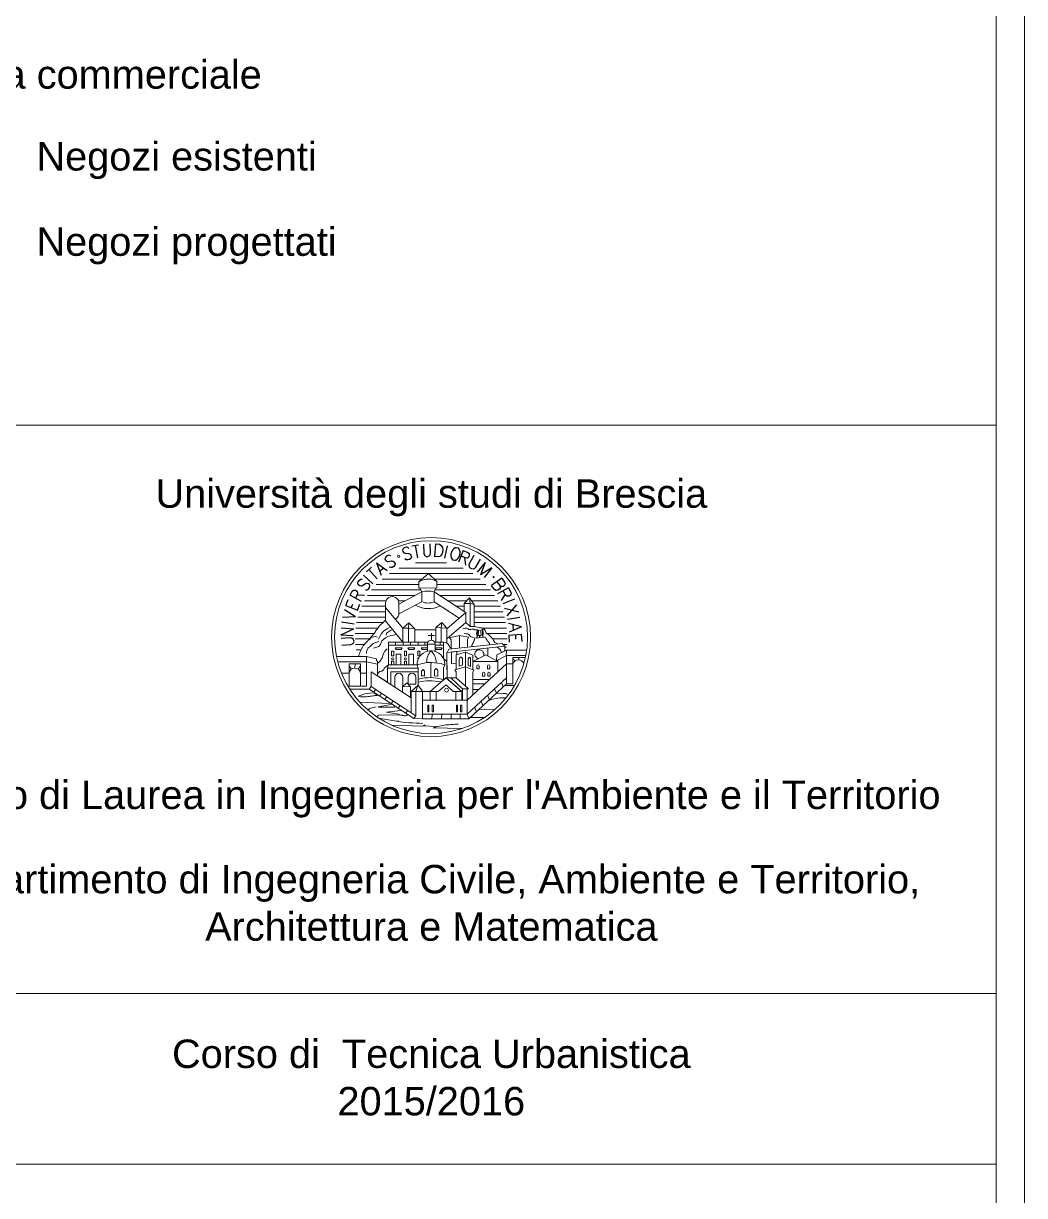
# Model space of a CAD drawing. Header units: millimetres. Extents: x 4297 to 8427, y -1478 to 1634.
# Drawn here: x 7807.7 to 8159.8, y 768.5 to 1180.8 of the extents above; entities that cross this region are included whole.
import ezdxf

# ---------------------------------------------------------------- set-up
doc = ezdxf.new("R2010")
doc.units = ezdxf.units.MM
doc.header["$LTSCALE"] = 0.1
doc.layers.add('1_CARTIGLIO', color=7, linetype='Continuous', lineweight=9)
doc.styles.add('ROMANC', font='romanc', dxfattribs={"width": 0.9, "height": 0.4})
doc.styles.get("Standard").update_dxf_attribs({"font": 'arial.ttf'})

msp = doc.modelspace()

# ---------------------------------------------------------------- linework, layer by layer
at = {"layer": '1_CARTIGLIO'}
for p, q in [((7739.84, 1039.55), (8149.84, 1039.55)), ((7945.64, 991.11), (7956.5, 991.11)), ((7936.4, 987.28), (7965.74, 987.28)), ((7939.85, 989.19), (7962.3, 989.19)), ((7946.78, 984.39), (7950.12, 987.33)), ((7950.12, 987.33), (7953.13, 984.51)), ((7930.13, 981.53), (7947.47, 981.53)), ((7931.8, 983.44), (7946.78, 983.44)), ((7933.84, 985.36), (7947.88, 985.36)), ((7946.78, 984.39), (7946.78, 982.15)), ((7946.78, 982.15), (7953.13, 982.27)), ((7947.09, 982.16), (7947.86, 980.88)), ((7952.7, 982.27), (7952.16, 980.9)), ((7952.22, 985.36), (7968.31, 985.36)), ((7952.41, 981.53), (7972.02, 981.53)), ((7953.13, 984.51), (7953.13, 982.27)), ((7953.13, 983.44), (7970.35, 983.44)), ((7927.6, 977.7), (7935.22, 977.7)), ((7928.74, 979.61), (7945.46, 979.61)), ((7939.6, 977.7), (7941.83, 977.7)), ((7947.86, 980.88), (7939.74, 976.6)), ((7947.86, 977.42), (7939.74, 973.13)), ((7947.86, 980.88), (7947.86, 977.42)), ((7952.16, 980.9), (7952.16, 977.39)), ((7952.16, 980.9), (7963.24, 973.62)), ((7952.16, 977.39), (7960.94, 971.62)), ((7954.12, 979.61), (7973.4, 979.61)), ((7957.03, 977.7), (7963.61, 977.7)), ((7964.6, 978.74), (7962.7, 976.72)), ((7964.6, 978.74), (7966.27, 976.43)), ((7964.79, 976.72), (7964.6, 978.74)), ((7965.35, 977.7), (7974.55, 977.7)), ((7925.89, 973.87), (7935.08, 973.87)), ((7926.65, 975.78), (7935.08, 975.78)), ((7935.08, 970.68), (7935.08, 976.88)), ((7941.09, 968.05), (7935.08, 975.32)), ((7939.74, 973.13), (7939.74, 976.92)), ((7963.24, 973.62), (7956.65, 967.89)), ((7959.94, 975.78), (7962.7, 975.78)), ((7962.7, 976.72), (7964.79, 976.72)), ((7962.7, 973.97), (7962.7, 976.72)), ((7963.24, 973.62), (7963.24, 970.1)), ((7966.27, 976.43), (7964.79, 976.72)), ((7964.79, 976.72), (7964.79, 968.65)), ((7966.27, 968.65), (7966.27, 976.43)), ((7966.27, 975.78), (7975.49, 975.78)), ((7966.27, 973.87), (7976.26, 973.87)), ((7924.84, 970.04), (7934.09, 970.04)), ((7925.29, 971.95), (7935.08, 971.95)), ((7935.08, 970.68), (7941.09, 963.15)), ((7941.09, 968.05), (7943.22, 969.93)), ((7943.22, 969.93), (7943.07, 968.05)), ((7943.22, 969.93), (7945.35, 967.9)), ((7952.72, 968.29), (7954.82, 970.07)), ((7954.82, 970.07), (7954.59, 968.25)), ((7954.82, 970.07), (7956.65, 968.09)), ((7963.24, 970.1), (7956.65, 964.38)), ((7963.24, 970.1), (7964.79, 968.65)), ((7966.27, 971.95), (7976.86, 971.95)), ((7966.27, 970.04), (7977.3, 970.04)), ((7924.38, 966.21), (7931.02, 966.21)), ((7924.54, 968.12), (7932.31, 968.12)), ((7943.14, 968.13), (7941.09, 968.05)), ((7941.09, 968.05), (7941.09, 963.19)), ((7943.08, 968.13), (7943.08, 963.19)), ((7945.35, 967.9), (7943.14, 968.13)), ((7945.35, 967.9), (7945.35, 963.19)), ((7945.35, 967.52), (7952.75, 967.52)), ((7950.07, 965.48), (7952.31, 965.48)), ((7951.19, 966.33), (7951.19, 963.87)), ((7952.75, 968.29), (7952.75, 963.19)), ((7954.62, 968.25), (7952.75, 968.29)), ((7954.59, 968.25), (7954.59, 963.19)), ((7956.65, 968.09), (7954.62, 968.25)), ((7956.65, 968.09), (7956.65, 962.78)), ((7961.1, 965.51), (7957.56, 964.7)), ((7958.11, 964.83), (7958.11, 964.82)), ((7961.1, 965.51), (7964.25, 964.89)), ((7961.1, 965.51), (7961.1, 961.14)), ((7963.83, 964.16), (7964.25, 964.89)), ((7964.79, 968.65), (7966.27, 968.65)), ((7966.49, 964.6), (7970.16, 964.99)), ((7969.09, 968.12), (7977.6, 968.12)), ((7970.49, 966.21), (7977.76, 966.21)), ((7924.36, 964.29), (7929.33, 964.29)), ((7924.48, 962.38), (7927.57, 962.38)), ((7936.14, 963.19), (7949.92, 963.19)), ((7936.14, 955.17), (7936.14, 963.19)), ((7936.14, 962.1), (7949.75, 962.1)), ((7938.43, 961.16), (7940.89, 961.16)), ((7938.43, 961.16), (7938.74, 960.57)), ((7938.5, 963.19), (7938.5, 962.1)), ((7940.89, 961.16), (7940.55, 960.57)), ((7941.27, 962.1), (7941.27, 963.19)), ((7942.89, 961.16), (7943.2, 960.57)), ((7942.89, 961.16), (7945.36, 961.16)), ((7943.84, 962.1), (7943.84, 963.19)), ((7945.36, 961.16), (7945.01, 960.57)), ((7946.47, 962.1), (7946.47, 963.19)), ((7947.63, 961.16), (7949.75, 961.16)), ((7947.63, 961.16), (7947.94, 960.57)), ((7948.89, 962.1), (7948.89, 963.19)), ((7949.75, 962.51), (7952.46, 962.51)), ((7949.75, 959.97), (7949.75, 962.51)), ((7952.28, 963.19), (7955.39, 963.19)), ((7952.46, 962.51), (7952.46, 959.92)), ((7952.46, 962.1), (7955.39, 962.1)), ((7952.5, 961.16), (7954.97, 961.16)), ((7952.5, 961.16), (7952.81, 960.57)), ((7954.32, 962.1), (7954.32, 963.19)), ((7954.97, 961.16), (7954.63, 960.57)), ((7955.39, 963.19), (7955.39, 957.45)), ((7956.65, 959.53), (7976.99, 961.71)), ((7956.69, 959.53), (7957.26, 960.73)), ((7957.26, 960.73), (7976.04, 962.74)), ((7958.11, 964.01), (7957.56, 964.7)), ((7958.11, 964.01), (7958.11, 960.82)), ((7963.83, 964.16), (7963.83, 961.43)), ((7971.06, 961.07), (7971.06, 958.35)), ((7972.74, 964.29), (7977.78, 964.29)), ((7976.99, 961.71), (7976.04, 962.74)), ((7976.38, 962.38), (7977.67, 962.38)), ((7976.99, 961.71), (7976.99, 960.07)), ((7976.99, 961.42), (7977.56, 961.42)), ((7917.84, 958.1), (7928.33, 958.1)), ((7924.73, 960.46), (7926.44, 960.46)), ((7928.33, 958.1), (7931.82, 957.35)), ((7928.33, 958.1), (7928.33, 956.28)), ((7931.82, 957.35), (7931.82, 956.56)), ((7937.2, 959.95), (7937.91, 959.95)), ((7937.2, 959.95), (7937.2, 958.33)), ((7937.2, 958.33), (7937.91, 958.33)), ((7937.91, 959.95), (7937.91, 958.33)), ((7938.74, 960.57), (7940.55, 960.57)), ((7938.8, 958.99), (7940.45, 958.99)), ((7938.8, 958.99), (7938.8, 955.17)), ((7940.45, 958.99), (7940.45, 955.17)), ((7941.66, 959.95), (7941.66, 958.33)), ((7941.66, 959.95), (7942.37, 959.95)), ((7941.66, 958.33), (7942.37, 958.33)), ((7942.37, 959.95), (7942.37, 958.33)), ((7943.2, 960.57), (7945.01, 960.57)), ((7943.26, 958.99), (7943.26, 955.17)), ((7943.26, 958.99), (7944.91, 958.99)), ((7944.91, 958.99), (7944.91, 955.17)), ((7946.4, 959.95), (7946.4, 958.33)), ((7946.4, 959.95), (7947.11, 959.95)), ((7946.4, 958.33), (7947.11, 958.33)), ((7947.11, 959.95), (7947.11, 958.33)), ((7947.94, 960.57), (7949.75, 960.57)), ((7952.81, 960.57), (7954.63, 960.57)), ((7955.39, 957.45), (7956.66, 956.34)), ((7956.67, 950.64), (7956.65, 959.53)), ((7958.25, 959.7), (7958.25, 955.58)), ((7959.89, 958.71), (7963.14, 959.63)), ((7959.89, 953.55), (7959.89, 958.71)), ((7960.15, 959.9), (7960.15, 958.78)), ((7963.14, 959.63), (7963.14, 947.76)), ((7963.14, 959.63), (7965.77, 958.6)), ((7965.77, 958.6), (7965.78, 953.45)), ((7965.78, 956.38), (7970.35, 958.75)), ((7970.35, 958.75), (7974.59, 956.38)), ((7977.65, 960.39), (7974.21, 958.7)), ((7974.21, 958.7), (7974.21, 957.82)), ((7977.65, 958.44), (7974.21, 956.75)), ((7974.59, 956.93), (7974.59, 952.79)), ((7977.65, 960.39), (7977.65, 959.51)), ((7977.65, 960.39), (7984.7, 960.39)), ((7977.65, 958.44), (7977.65, 948.5)), ((7977.65, 958.44), (7984.37, 958.44)), ((7979.84, 957.73), (7979.84, 948.5)), ((7979.84, 957.73), (7984.23, 957.73)), ((7979.84, 957.35), (7980.65, 956.59)), ((7981.94, 957.73), (7981.94, 956.93)), ((7918.27, 956.28), (7928.33, 956.28)), ((7922.22, 947.75), (7922.22, 955.55)), ((7922.22, 955.55), (7926.26, 955.55)), ((7923.1, 953.68), (7922.22, 954.78)), ((7924.29, 954.03), (7924.38, 955.55)), ((7925.4, 953.67), (7926.26, 954.89)), ((7926.26, 955.55), (7926.26, 947.75)), ((7928.33, 956.28), (7932.27, 955.44)), ((7928.33, 956.28), (7928.33, 947.75)), ((7929.98, 947.53), (7929.98, 952.79)), ((7929.98, 952.79), (7938.33, 947.33)), ((7931.82, 956.56), (7932.27, 956.46)), ((7932.27, 956.46), (7932.27, 955.44)), ((7932.27, 955.44), (7932.27, 951.29)), ((7946.55, 954.03), (7935.71, 954.03)), ((7946.12, 955.17), (7936.13, 955.17)), ((7936.88, 952.71), (7936.88, 948.28)), ((7946.55, 952.71), (7936.88, 952.71)), ((7937.2, 956.45), (7937.2, 955.17)), ((7937.2, 956.45), (7937.91, 956.45)), ((7937.91, 955.17), (7937.2, 955.17)), ((7937.91, 956.45), (7937.91, 955.17)), ((7938.8, 955.17), (7940.45, 955.17)), ((7941.66, 956.45), (7942.37, 956.45)), ((7941.66, 956.45), (7941.66, 955.17)), ((7941.66, 955.17), (7942.37, 955.17)), ((7942.37, 956.45), (7942.37, 955.17)), ((7943.26, 955.17), (7944.91, 955.17)), ((7946.12, 955.17), (7949.54, 956)), ((7946.55, 954.03), (7946.12, 955.17)), ((7946.55, 954.03), (7946.56, 948.1)), ((7949.54, 956), (7951.04, 956.06)), ((7951.04, 956.06), (7951.03, 954.79)), ((7951.03, 954.79), (7951.03, 950.69)), ((7951.04, 956.06), (7954.65, 955.66)), ((7954.65, 955.66), (7955.92, 955.09)), ((7955.92, 955.09), (7955.39, 954.14)), ((7955.39, 954.18), (7955.39, 949.85)), ((7958.25, 955.58), (7959.89, 955.75)), ((7959.89, 952.75), (7959.45, 953.5)), ((7959.46, 953.47), (7963.14, 954.51)), ((7959.89, 950.64), (7959.89, 952.75)), ((7963.14, 954.51), (7966.11, 953.35)), ((7963.74, 942.78), (7977.68, 955.64)), ((7965.78, 956.38), (7974.59, 956.38)), ((7965.78, 952.61), (7966.12, 953.39)), ((7965.78, 952.61), (7965.79, 944.67)), ((7977.65, 955.61), (7979.84, 955.61)), ((7919.62, 952.23), (7922.22, 952.23)), ((7926.26, 952.23), (7928.33, 952.23)), ((7942.51, 948.84), (7943.82, 947.46)), ((7950.75, 945.82), (7956.3, 950.64)), ((7956.3, 950.64), (7961.85, 945.82)), ((7956.3, 950.64), (7959.89, 950.64)), ((7962.11, 946.76), (7958.06, 950.64)), ((7959.89, 950.64), (7964.26, 946.76)), ((7963.74, 937.86), (7977.68, 950.72)), ((7964.37, 936.26), (7977.65, 948.51)), ((7965.78, 950.05), (7971.62, 950.05)), ((7965.79, 948.51), (7969.95, 948.51)), ((7975.8, 948.98), (7976.43, 947.38)), ((7977.65, 948.5), (7979.84, 948.5)), ((7928.33, 947.75), (7921.82, 947.75)), ((7922.52, 946.61), (7929.24, 946.61)), ((7929.98, 947.53), (7929.24, 946.61)), ((7929.24, 946.61), (7945, 936.3)), ((7929.98, 947.53), (7945.74, 937.22)), ((7931.59, 946.47), (7930.86, 945.55)), ((7933.64, 945.13), (7932.91, 944.21)), ((7940.97, 947.53), (7943.82, 947.46)), ((7940.97, 945.6), (7944.01, 943.62)), ((7943.82, 947.46), (7943.77, 943.77)), ((7944.01, 945.8), (7946.56, 948.1)), ((7944.01, 938.35), (7944.01, 945.8)), ((7944.01, 945.8), (7945.76, 945.8)), ((7945.76, 945.8), (7945.74, 937.22)), ((7945.76, 945.8), (7946.44, 947.99)), ((7945.76, 945.8), (7948, 945.8)), ((7946.56, 948.1), (7948, 945.8)), ((7950.75, 945.82), (7951.98, 945.77)), ((7951.98, 945.77), (7953.55, 945.77)), ((7952.9, 945.77), (7952.87, 942.78)), ((7953.55, 945.77), (7956.33, 948.12)), ((7956.33, 948.12), (7958.79, 945.82)), ((7958.79, 945.82), (7960.65, 945.82)), ((7959.81, 945.82), (7959.81, 942.78)), ((7961.85, 945.82), (7960.65, 945.82)), ((7961.85, 945.82), (7961.85, 942.78)), ((7962.11, 946.76), (7962.11, 942.78)), ((7964.26, 946.76), (7962.11, 946.76)), ((7963.74, 946.76), (7963.74, 937.86)), ((7965.79, 946.58), (7967.86, 946.58)), ((7970.95, 944.51), (7971.58, 942.91)), ((7973.43, 946.8), (7974.06, 945.2)), ((7935.45, 943.95), (7934.71, 943.03)), ((7937.72, 942.47), (7936.98, 941.55)), ((7940.2, 940.85), (7939.46, 939.92)), ((7948, 942.78), (7948, 936.26)), ((7950.75, 942.78), (7963.74, 942.78)), ((7966.38, 940.29), (7967.01, 938.69)), ((7968.7, 942.43), (7969.33, 940.84)), ((7942.86, 939.1), (7942.12, 938.18)), ((7945.74, 937.22), (7945, 936.3)), ((7948, 936.26), (7945, 936.3)), ((7948, 937.86), (7963.74, 937.86)), ((7948, 936.26), (7964.37, 936.26)), ((7951.56, 937.86), (7951.25, 936.26)), ((7954.89, 937.86), (7954.7, 936.26)), ((7958.13, 937.86), (7958.08, 936.26)), ((7961.35, 937.86), (7961.34, 936.34)), ((7963.74, 937.86), (7964.37, 936.26)), ((7964.88, 936.73), (7969.92, 936.73))]:
    msp.add_line(p, q, dxfattribs=at)
at = {"layer": '1_CARTIGLIO', "ltscale": 100}
for p, q in [((7739.84, 839.55), (8149.84, 839.55)), ((7739.84, 779.55), (8149.84, 779.55))]:
    msp.add_line(p, q, dxfattribs=at)
at = {"layer": '1_CARTIGLIO'}
for points in [[(6477.84, 1633.55), (6477.84, 445.55), (8159.84, 445.55), (8159.84, 1633.55)], [(6487.84, 1623.55), (6487.84, 455.55), (8149.84, 455.55), (8149.84, 1623.55)], [(7936.13, 955.17), (7935.17, 954.52), (7934.56, 954.05), (7934.39, 953.56), (7933.7, 952.99), (7932.95, 952.82), (7932.6, 952.33), (7932.27, 952.01), (7932.27, 951.29), (7935.69, 949.06), (7935.69, 953.98)], [(7947.72, 953.03), (7947.72, 951.29), (7948.8, 951.29), (7948.8, 953.03), (7948.3, 953.57)], [(7952.3, 953.32), (7952.3, 951.36), (7953.42, 951.27), (7953.42, 953.36), (7952.87, 953.88)], [(7948, 942.78), (7948, 945.8), (7950.75, 945.82), (7950.75, 942.78)], [(7949.88, 940.98), (7949.88, 938.72), (7950.3, 938.72), (7950.3, 940.98)], [(7951.45, 940.98), (7951.45, 938.72), (7951.87, 938.72), (7951.87, 940.98)], [(7959.97, 940.98), (7959.97, 938.72), (7960.39, 938.72), (7960.39, 940.98)], [(7961.46, 940.98), (7961.46, 938.72), (7961.88, 938.72), (7961.88, 940.98)]]:
    msp.add_lwpolyline(points, close=True, dxfattribs=at)
for points in [[(7934.9, 970.74), (7934.06, 970.02), (7933.38, 969.37), (7932.84, 968.78), (7932.41, 968.26), (7932.07, 967.8), (7931.8, 967.38), (7931.57, 967.01), (7931.36, 966.68), (7931.15, 966.38), (7930.94, 966.11), (7930.74, 965.87), (7930.54, 965.65), (7930.35, 965.45), (7930.17, 965.27), (7930, 965.1), (7929.85, 964.94), (7929.72, 964.79), (7929.6, 964.65), (7929.49, 964.5), (7929.38, 964.35), (7929.27, 964.21), (7929.15, 964.05), (7929.01, 963.89), (7928.86, 963.71), (7928.69, 963.53), (7928.49, 963.33), (7928.29, 963.13), (7928.08, 962.92), (7927.87, 962.7), (7927.66, 962.48), (7927.47, 962.27), (7927.3, 962.05), (7927.15, 961.84), (7927.02, 961.64), (7926.91, 961.43), (7926.81, 961.23), (7926.72, 961.03), (7926.63, 960.84), (7926.53, 960.64), (7926.43, 960.44), (7926.31, 960.23), (7926.19, 960.02), (7926.07, 959.78), (7925.96, 959.53), (7925.85, 959.24), (7925.76, 958.91), (7925.69, 958.53), (7925.64, 958.1)], [(7932.08, 964.95), (7931.69, 965.13), (7930.88, 965.1), (7930, 964.76), (7929.27, 964.03)], [(7930.86, 961.01), (7932.68, 961.69), (7933.33, 962.39), (7933.75, 963.59), (7935, 964.71), (7936.1, 965.31), (7937.84, 965.6), (7938.78, 965.88)], [(7931.71, 968.59), (7931.71, 968.59)], [(7932.6, 964.24), (7933.02, 965.21), (7933.62, 966.17), (7934.45, 967.13), (7935.58, 967.86), (7936.49, 968.39)], [(7933.86, 966.26), (7933.86, 966.26)], [(7935.26, 965.68), (7935.39, 966.33), (7936.04, 966.82), (7936.77, 967.27), (7937.24, 967.55)], [(7962.26, 967.83), (7962.73, 967.96)], [(7962.73, 967.96), (7963.07, 968.06), (7963.6, 968.06), (7963.89, 968.04), (7964.15, 967.83), (7964.38, 967.65), (7964.67, 967.65), (7965.06, 967.59), (7965.38, 967.78), (7965.74, 967.78), (7966.06, 967.72), (7966.35, 967.54), (7966.79, 967.49), (7967.24, 967.65)], [(7962.73, 966.18), (7963.31, 966.13)], [(7963.31, 966.13), (7963.68, 966.1), (7964.04, 966.1), (7964.28, 965.97), (7964.46, 965.81), (7964.62, 965.52), (7964.85, 965.23), (7965.01, 965.08), (7965.2, 965), (7965.66, 964.9), (7966.19, 964.87)], [(7966.27, 968.65), (7967.42, 968.48), (7968.18, 968.27), (7968.99, 968.17), (7969.7, 967.83), (7970.04, 967.3), (7970.28, 966.65), (7970.51, 966.15), (7971.06, 965.99), (7971.3, 965.86), (7971.58, 965.52), (7972.11, 965.21), (7972.24, 964.87), (7972.63, 964.45), (7972.92, 964.01), (7973.5, 963.04), (7974.12, 962.83), (7974.56, 962.58)], [(7970.1, 965), (7970.22, 964.79), (7970.3, 964.63), (7970.37, 964.52), (7970.41, 964.43), (7970.44, 964.37), (7970.47, 964.32), (7970.49, 964.29), (7970.51, 964.25), (7970.53, 964.2), (7970.56, 964.15), (7970.6, 964.09), (7970.63, 964.03), (7970.67, 963.96), (7970.71, 963.89), (7970.75, 963.83), (7970.8, 963.76), (7970.84, 963.7), (7970.88, 963.63), (7970.92, 963.58), (7970.97, 963.52), (7971.01, 963.47), (7971.05, 963.42), (7971.09, 963.37), (7971.13, 963.33), (7971.17, 963.29), (7971.21, 963.25), (7971.25, 963.21), (7971.29, 963.18), (7971.32, 963.14), (7971.36, 963.11), (7971.39, 963.07), (7971.42, 963.04), (7971.45, 963), (7971.48, 962.96), (7971.5, 962.92), (7971.52, 962.88), (7971.54, 962.84), (7971.56, 962.8), (7971.57, 962.76), (7971.59, 962.72), (7971.6, 962.69), (7971.61, 962.65), (7971.62, 962.62), (7971.63, 962.59), (7971.63, 962.55), (7971.63, 962.52), (7971.63, 962.49), (7971.63, 962.46), (7971.63, 962.44), (7971.62, 962.41), (7971.61, 962.38), (7971.6, 962.35), (7971.59, 962.33), (7971.57, 962.3), (7971.55, 962.28), (7971.53, 962.25)], [(7928.38, 959.86), (7928.95, 961.19), (7929.61, 961.69), (7930.67, 962.68), (7931.61, 963.02), (7932.66, 963.36)], [(7932.39, 955.77), (7933.07, 956.4), (7933.83, 957.67), (7934.3, 959.21), (7934.74, 960.05), (7935.65, 960.8)], [(7955.49, 963.17), (7956.14, 963.07), (7956.56, 962.86), (7957.02, 962.45), (7957.37, 961.89), (7957.6, 961.5), (7958.02, 961.15)], [(7966.46, 964.6), (7966.39, 964.37), (7966.34, 964.2), (7966.3, 964.07), (7966.27, 963.98), (7966.25, 963.91), (7966.23, 963.86), (7966.22, 963.82), (7966.21, 963.78), (7966.19, 963.73), (7966.17, 963.67), (7966.15, 963.61), (7966.13, 963.54), (7966.11, 963.47), (7966.08, 963.39), (7966.05, 963.32), (7966.02, 963.24), (7965.99, 963.17), (7965.96, 963.11), (7965.93, 963.04), (7965.9, 962.98), (7965.87, 962.92), (7965.84, 962.86), (7965.81, 962.81), (7965.78, 962.76), (7965.75, 962.71), (7965.71, 962.66), (7965.68, 962.62), (7965.65, 962.58), (7965.62, 962.54), (7965.6, 962.5), (7965.57, 962.46), (7965.55, 962.41), (7965.53, 962.37), (7965.51, 962.33), (7965.5, 962.28), (7965.48, 962.24), (7965.47, 962.2), (7965.46, 962.16), (7965.45, 962.11), (7965.45, 962.07), (7965.44, 962.04), (7965.44, 962), (7965.44, 961.96), (7965.44, 961.93), (7965.44, 961.9), (7965.44, 961.87), (7965.45, 961.84), (7965.45, 961.81), (7965.46, 961.78), (7965.48, 961.76), (7965.49, 961.73), (7965.51, 961.71), (7965.52, 961.69), (7965.55, 961.66), (7965.57, 961.64), (7965.6, 961.62)], [(7928.3, 959.13), (7928.38, 959.86)], [(7958.25, 959.7), (7960.15, 959.9), (7960.15, 958.78), (7959.89, 958.71), (7959.89, 955.75), (7958.25, 955.58), (7958.25, 959.7)], [(7942.51, 948.84), (7941.09, 947.63)], [(7956.34, 950.64), (7958.06, 950.64), (7962.11, 946.76), (7962.11, 942.78), (7961.85, 942.78), (7961.85, 945.82), (7956.34, 950.64)], [(7930.48, 945.37), (7927.78, 944.98), (7925.39, 944.15), (7925.81, 944.03), (7926.22, 943.97), (7926.66, 943.94), (7927.09, 943.92), (7927.52, 943.94), (7927.96, 943.95), (7928.39, 943.99), (7928.83, 944.05), (7929.26, 944.11), (7929.69, 944.17), (7930.13, 944.23), (7930.54, 944.29), (7930.97, 944.33), (7931.39, 944.37), (7932.2, 944.39), (7930.97, 945.37)], [(7974.04, 945.18), (7976.47, 945.06), (7976.49, 945.06), (7976.51, 945.06), (7976.53, 945.06), (7976.57, 945.06), (7976.59, 945.06), (7976.61, 945.06), (7976.65, 945.06), (7976.67, 945.06), (7976.69, 945.06), (7976.73, 945.08), (7976.75, 945.08), (7976.79, 945.1), (7976.81, 945.1), (7976.88, 945.14), (7976.92, 945.1), (7976.96, 945.08), (7977, 945.06), (7977.06, 945.06), (7977.1, 945.06), (7977.16, 945.06), (7977.2, 945.06), (7977.26, 945.06), (7977.3, 945.04), (7977.36, 945.04), (7977.42, 945.04), (7977.46, 945.04), (7977.52, 945.04), (7977.57, 945.02), (7978.37, 944.79)], [(7977.03, 947.94), (7980.43, 947.94)], [(7925.99, 942.09), (7936.3, 941.61)], [(7931.78, 940.37), (7929.42, 939.89), (7929.4, 939.87), (7929.38, 939.85), (7929.36, 939.83), (7929.34, 939.81), (7929.32, 939.79), (7929.3, 939.77), (7929.28, 939.75), (7929.26, 939.73), (7928.84, 939.31)], [(7936.97, 941.19), (7932.45, 940.46), (7932.45, 940.44), (7932.47, 940.42), (7932.49, 940.42), (7932.49, 940.41), (7932.51, 940.39), (7932.53, 940.37), (7932.55, 940.35), (7932.57, 940.35), (7932.59, 940.33), (7932.63, 940.31), (7938.11, 940.31), (7938.13, 940.33), (7938.15, 940.35), (7938.17, 940.37), (7938.19, 940.39), (7938.21, 940.41), (7938.23, 940.42), (7938.25, 940.44), (7938.27, 940.46)], [(7975.25, 943.58), (7972.63, 943.09), (7971.35, 942.7)], [(7975.25, 943.58), (7977.43, 943.58)], [(7939.85, 937.57), (7932.63, 937.49), (7932.61, 937.47), (7932.59, 937.45), (7932.57, 937.43), (7932.55, 937.41), (7932.53, 937.39), (7932.51, 937.37), (7932.49, 937.35), (7932.02, 936.87)], [(7932.6, 936.49), (7941.03, 935.08), (7942.22, 934.94), (7943.4, 934.82), (7944.58, 934.75), (7945.77, 934.69), (7946.95, 934.63), (7948.13, 934.61)], [(7940.26, 939.14), (7935.43, 938.57), (7939.61, 937.84), (7939.61, 937.82), (7939.63, 937.82), (7939.65, 937.82), (7939.67, 937.82), (7939.69, 937.8), (7939.71, 937.8), (7939.71, 937.78), (7939.75, 937.76), (7939.77, 937.76), (7939.79, 937.74), (7939.81, 937.72), (7939.83, 937.68), (7939.85, 937.66), (7939.89, 937.64), (7939.95, 937.58), (7940.11, 937.57), (7940.28, 937.55), (7940.46, 937.53), (7940.64, 937.49), (7940.84, 937.45), (7941.01, 937.41), (7941.21, 937.37), (7941.41, 937.33), (7941.58, 937.29), (7941.78, 937.27), (7941.98, 937.27), (7942.16, 937.27), (7942.35, 937.29), (7942.53, 937.33), (7942.89, 937.51), (7942.87, 937.53), (7942.87, 937.57), (7942.85, 937.58), (7942.83, 937.62), (7942.81, 937.66), (7942.79, 937.68), (7942.75, 937.72), (7942.73, 937.74), (7942.69, 937.78), (7942.65, 937.8), (7942.61, 937.84), (7942.55, 937.86), (7942.51, 937.9), (7942.47, 937.92), (7942.39, 938)], [(7967.83, 939.45), (7973.36, 939.36)], [(7937.29, 933.94), (7948.13, 933.64)], [(7938.94, 935.44), (7938.98, 935.4), (7939.02, 935.38), (7939.06, 935.38), (7939.12, 935.36), (7939.16, 935.36), (7939.22, 935.36), (7939.26, 935.36), (7939.32, 935.36), (7939.36, 935.36), (7939.42, 935.36), (7939.45, 935.38), (7939.51, 935.38), (7939.57, 935.38), (7939.63, 935.36), (7939.75, 935.36)], [(7948.96, 934.04), (7948.92, 933.98), (7948.88, 933.96), (7948.86, 933.94), (7948.82, 933.92), (7948.78, 933.9), (7948.74, 933.88), (7948.7, 933.88), (7948.66, 933.88), (7948.62, 933.86), (7948.59, 933.86), (7948.53, 933.84), (7948.49, 933.82), (7948.45, 933.8), (7948.39, 933.78), (7948.31, 933.72), (7952.81, 933.56)], [(7960.62, 934.37), (7960.06, 934.31), (7959.53, 934.29), (7958.98, 934.25), (7958.45, 934.21), (7957.89, 934.17), (7957.36, 934.13), (7956.81, 934.09), (7956.26, 934.04), (7955.7, 933.98), (7955.15, 933.9), (7954.6, 933.8), (7954.05, 933.68), (7953.5, 933.54), (7952.94, 933.38), (7951.84, 932.99), (7961.85, 932.77)]]:
    msp.add_lwpolyline(points, dxfattribs=at)
for points in [[(7967.4, 965.41), (7967.28, 964.71), (7967.17, 964.72), (7967.29, 965.45, -0.027106), (7967.24, 965.57, -0.020254), (7967.17, 965.8, -0.014452), (7967.1, 966.14, -0.006435), (7967.07, 966.29, -0.000045), (7967.07, 966.29, -0.014452), (7967.17, 966.62, -0.020254), (7967.25, 966.85, -0.04191), (7967.34, 967.03, -13.672122), (7967.41, 967.02, -0.04475), (7967.41, 966.81, -0.020254), (7967.37, 966.56, -0.012549), (7967.31, 966.27, -0.004009), (7967.32, 966.18, -0.014452), (7967.38, 965.84, -0.020254), (7967.4, 965.6, -0.046657), (7967.39, 965.37, -0.096816), (7967.39, 965.36, -0.321844)], [(7969.11, 965.6), (7969.23, 964.89), (7969.34, 964.91), (7969.22, 965.63, 0.027106), (7969.27, 965.75, 0.020254), (7969.34, 965.99, 0.014452), (7969.41, 966.32, 0.006435), (7969.44, 966.47, 0.000045), (7969.44, 966.47, 0.014452), (7969.34, 966.8, 0.020254), (7969.26, 967.03, 0.04191), (7969.17, 967.21, 13.672122), (7969.1, 967.21, 0.04475), (7969.1, 966.99, 0.020254), (7969.14, 966.75, 0.012549), (7969.2, 966.46, 0.004009), (7969.19, 966.37, 0.014452), (7969.13, 966.03, 0.020254), (7969.11, 965.78, 0.046657), (7969.12, 965.56, 0.096816), (7969.12, 965.55, 0.321844)], [(7955.92, 955.09, 0.12529), (7955.39, 957.45), (7956.66, 956.34), (7956.67, 950.64), (7956.34, 950.64), (7955.39, 949.85), (7955.44, 954.22), (7955.84, 954.95)], [(7938.33, 947.33), (7940.97, 945.6), (7940.97, 947.53), (7941.09, 947.63), (7941.09, 950.87, 1), (7938.35, 950.87), (7938.35, 947.32)]]:
    msp.add_lwpolyline(points, format="xyb", dxfattribs=at)
for points in [[(7968.27, 964.79), (7968.27, 965.52), (7968.73, 965.52), (7968.57, 967.05, 0.903818), (7967.78, 967.04), (7967.63, 965.52), (7968.1, 965.52), (7968.1, 964.77)], [(7975.81, 959.49, 0.326332), (7974.04, 961.39), (7976.99, 961.71), (7976.99, 960.07)], [(7962.15, 957.06), (7962.15, 955.09), (7960.98, 954.76), (7960.98, 957.06, -0.069749), (7961.03, 957.4, -0.08161), (7961.15, 957.66, -0.106943), (7961.35, 957.85, -0.135924), (7961.56, 957.91, -0.135924), (7961.77, 957.85, -0.106943), (7961.98, 957.66, -0.08161), (7962.1, 957.4, -0.069749)], [(7964.96, 954.66), (7964.96, 956.96, 0.050611), (7964.92, 957.3, 0.06445), (7964.84, 957.56, 0.103971), (7964.68, 957.75, 0.175954), (7964.54, 957.81, 0.175954), (7964.4, 957.75, 0.103971), (7964.25, 957.56, 0.06445), (7964.16, 957.3, 0.050611), (7964.12, 956.96), (7964.12, 954.98)], [(7967.2, 953.85), (7968.03, 953.85), (7968.03, 954.83, 0.993562), (7967.2, 954.83)], [(7969.94, 952.26, 0.993562), (7969.11, 952.26), (7969.11, 951.27), (7969.94, 951.27)], [(7971.7, 954.83, 0.993562), (7970.87, 954.83), (7970.87, 953.85), (7971.7, 953.85)], [(7971.83, 952.24, 0.993562), (7971, 952.24), (7971, 951.25), (7971.83, 951.25)], [(7945.73, 950.87, 1), (7942.97, 950.87), (7942.97, 948.35), (7945.73, 948.35)]]:
    msp.add_lwpolyline(points, format="xyb", close=True, dxfattribs=at)
for centre, radius in [((7951.07, 964.94), 35.01), ((7951.07, 964.94), 33.93), ((7939.64, 993.38), 0.393), ((7973.08, 986.07), 0.199), ((7937.56, 957.34), 0.366), ((7942.02, 957.34), 0.366), ((7956.48, 946.29), 0.656)]:
    msp.add_circle(centre, radius, dxfattribs=at)
for centre, radius, start, end in [((7950.05, 979.49), 5.89, 117.6978, 123.6849), ((7950.05, 979.49), 5.89, 113.0767, 117.6978), ((7950.05, 979.49), 5.89, 105.9828, 113.0767), ((7950.05, 979.49), 5.89, 101.7583, 105.9828), ((7950.05, 979.49), 5.89, 95.5422, 101.7583), ((7950.05, 979.49), 5.89, 91.2725, 95.5422), ((7950.05, 979.49), 5.89, 84.2263, 91.2725), ((7950.05, 979.49), 5.89, 79.6677, 84.2263), ((7950.05, 979.49), 5.89, 72.9617, 79.6677), ((7950.05, 979.49), 5.89, 68.9149, 72.9617), ((7950.05, 979.49), 5.89, 58.4799, 68.9149), ((7937.41, 976.9), 2.33, 359.49, 180.51), ((7950.06, 971.83), 9.31, 76.9533, 103.6897), ((7950.04, 982.11), 5.17, 245.0764, 294.2805), ((7937.41, 973.3), 2.34, 297.0799, 4.054), ((7950.14, 984.2), 9.23, 239.9011, 296.9391), ((7951.1, 962.51), 1.36, 0, 180), ((7951.02, 955.24), 4.9, 26.8089, 180.8751), ((7946.76, 957.34), 0.366, 86.3262, 221.1434), ((7955.1, 956.31), 5.57, 136.5472, 183.1897), ((7946.87, 955.82), 6.02, 0.3174, 45.8604), ((7968.03, 958.93), 1.58, 336.436, 258.4407), ((7974.93, 957.28), 0.897, 143.3249, 216.6751), ((7978.24, 958.97), 0.794, 137.5867, 222.4133), ((7981.81, 954.82), 2.12, 25.0914, 158.051), ((7924.24, 951.99), 2.04, 6.7515, 173.2485), ((7950.68, 932.61), 18.08, 74.9053, 103.194), ((7950.68, 931.49), 18.08, 77.9048, 103.1908)]:
    msp.add_arc(centre, radius, start, end, dxfattribs=at)

# ---------------------------------------------------------------- texts
at = {"layer": '1_CARTIGLIO', "style": 'ROMANC', "width": 0.9}
for s, rotation, p in [('S', 29.6215, (7936.22, 988.81)), ('S', 15.7994, (7941.53, 991.74)), ('T', 9.9804, (7944.94, 992.63)), ('U', 2.6601, (7947.91, 993.16)), ('T', 42.184, (7931.13, 984.52)), ('A', 36.8111, (7933.32, 986.64)), ('S', 234.338, (7926.64, 986.1)), ('I', 47.3752, (7930.08, 983.2)), ('R', 61.2732, (7926.12, 977.03)), ('E', 67.9613, (7924.89, 973.81)), ('V', 75.5085, (7924.15, 970.75)), ('I', 80.6776, (7923.85, 968.94)), ('N', 85.9055, (7923.66, 964.81)), ('U', 94.7421, (7924.11, 961.76))]:
    msp.add_text(s, height=4.41, rotation=rotation, dxfattribs=at).set_placement(p)
at = {"layer": '1_CARTIGLIO', "style": 'ROMANC'}
for s, rotation, p in [('D', 354.8848, (7951.53, 993.39)), ('I', 348.8977, (7955.09, 992.91)), ('O', 162.8011, (7962.3, 995.68)), ('R', 337.5365, (7960.01, 991.6)), ('U', 329.956, (7963.27, 990.2)), ('M', 321.1476, (7966.74, 988.24)), ('B', 305.6571, (7971.91, 983.7)), ('R', 298.7865, (7974.08, 980.8)), ('I', 291.8046, (7976.03, 977.33)), ('X', 286.6885, (7976.78, 975.54)), ('I', 279.7544, (7977.8, 971.85)), ('A', 274.5053, (7978.32, 969.89)), ('E', 274.0274, (7978.35, 966.33))]:
    msp.add_text(s, height=4.41, rotation=rotation, dxfattribs=at).set_placement(p)
at = {"layer": '1_CARTIGLIO', "char_height": 10, "width": 483.784, "attachment_point": 1}
for s, insert in [(' Edilizia commerciale', (7760.33, 1167.88)), (' Negozi esistenti', (7808.36, 1139.08)), (' Negozi progettati', (7808.36, 1109.08))]:
    msp.add_mtext(s, dxfattribs=dict(at, insert=insert))
at = {"layer": '1_CARTIGLIO', "ltscale": 100, "char_height": 10, "attachment_point": 5}
for s, insert, width in [('Università degli studi di Brescia\\P\\P', (7951.15, 1005.61), 268.7782), ("{\\fArial|b0|i0|c0|p34;Corso di Laurea in Ingegneria per l'Ambiente e il Territorio}", (7951.15, 907.97), 373.5441), ('Dipartimento di Ingegneria Civile, Ambiente e Territorio, Architettura e Matematica', (7951.15, 871.41), 362.5511), ('Corso di  Tecnica Urbanistica\\P2015/2016', (7951.15, 809.98), 373.5441)]:
    msp.add_mtext(s, dxfattribs=dict(at, insert=insert, width=width))

doc.saveas('drawing.dxf')
